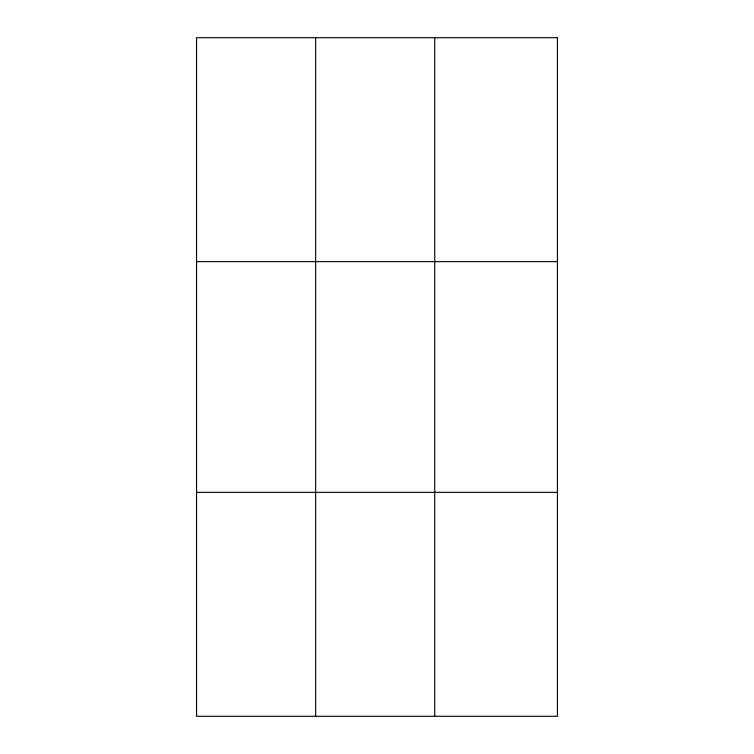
<?xml version="1.0" encoding="UTF-8"?>
<svg xmlns="http://www.w3.org/2000/svg" width="754" height="754" viewBox="0 0 754 754"><rect width="100%" height="100%" fill="white"/><g stroke="black" fill="none" stroke-linecap="round" stroke-linejoin="round"><path stroke-width="1.13" d="M315.653 37.7L315.653 716.3M434.747 37.7L434.747 716.3M196.558 261.638L557.442 261.638M196.558 492.362L557.442 492.362M557.442 37.7L557.442 716.3L196.558 716.3L196.558 37.7L557.442 37.7"/></g></svg>
